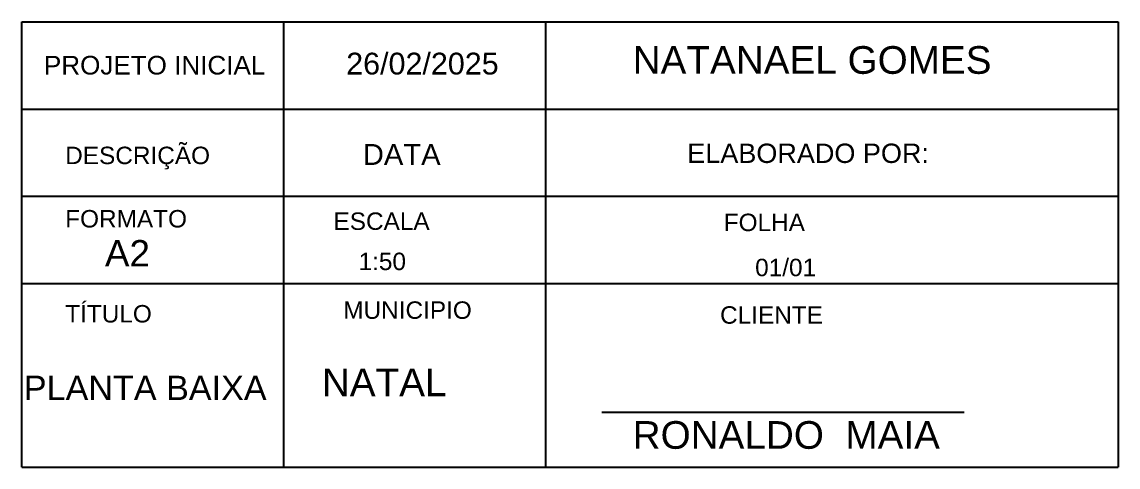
# Model space of a CAD drawing. Header units: millimetres. Extents: x 1389 to 2186, y 2011 to 2343.
# Drawn here: x 1581.18 to 1587.46, y 2323.09 to 2325.64 of the extents above; entities that cross this region are included whole.
import ezdxf

# ---------------------------------------------------------------- set-up
doc = ezdxf.new("R2010")
doc.units = ezdxf.units.MM
doc.layers.add('01', color=1, linetype='Continuous')
doc.layers.add('moveis', color=240, linetype='Continuous')
doc.layers.add('PDF_Text', color=7, linetype='Continuous', true_color=0x0044a3)
doc.styles.add('Annotative', font='arial.ttf')

msp = doc.modelspace()

# ---------------------------------------------------------------- linework, layer by layer
at = {"layer": '01'}
for p, q in [((1581.1846, 2325.6431), (1587.4605, 2325.6431)), ((1587.4605, 2324.6431), (1581.1846, 2324.6431)), ((1587.4605, 2324.1431), (1581.1846, 2324.1431)), ((1586.58, 2323.4055), (1584.5053, 2323.4055)), ((1581.1846, 2323.0933), (1587.4605, 2323.0933))]:
    msp.add_line(p, q, dxfattribs=at)
at = {"layer": 'moveis'}
for p, q in [((1581.1846, 2323.0933), (1581.1846, 2325.6431)), ((1582.6846, 2323.0933), (1582.6846, 2325.6431)), ((1584.1846, 2323.0933), (1584.1846, 2325.6431)), ((1587.4605, 2325.6431), (1587.4605, 2323.0933)), ((1581.1846, 2325.1431), (1587.4605, 2325.1431))]:
    msp.add_line(p, q, dxfattribs=at)

# ---------------------------------------------------------------- texts
at = {"layer": 'PDF_Text', "style": 'Annotative'}
for s, height, p in [('NATANAEL GOMES', 0.158496, (1584.6815, 2325.3458)), ('PROJETO INICIAL', 0.106737, (1581.3106, 2325.3419)), ('26/02/2025', 0.12487, (1583.0412, 2325.3419)), ('DESCRIÇÃO', 0.09986, (1581.4324, 2324.8286)), ('DATA', 0.11962, (1583.1363, 2324.8241)), ('ELABORADO POR:', 0.110731, (1584.994, 2324.8353)), ('FORMATO', 0.09986, (1581.4324, 2324.4658)), ('ESCALA', 0.09986, (1582.9685, 2324.4518)), ('FOLHA', 0.09986, (1585.2027, 2324.4449)), ('A2', 0.15104, (1581.6598, 2324.2426)), ('1:50', 0.09986, (1583.1121, 2324.2216)), ('01/01', 0.09986, (1585.3826, 2324.1867)), ('TÍTULO', 0.09986, (1581.4324, 2323.9216)), ('MUNICIPIO', 0.09986, (1583.0243, 2323.9425)), ('CLIENTE', 0.09986, (1585.1818, 2323.9146)), ('NATAL', 0.1585, (1582.9019, 2323.4995)), ('PLANTA BAIXA', 0.139895, (1581.1956, 2323.4771)), ('RONALDO  MAIA', 0.158496, (1584.6815, 2323.1981))]:
    msp.add_text(s, height=height, dxfattribs=at).set_placement(p)

doc.saveas('drawing.dxf')
